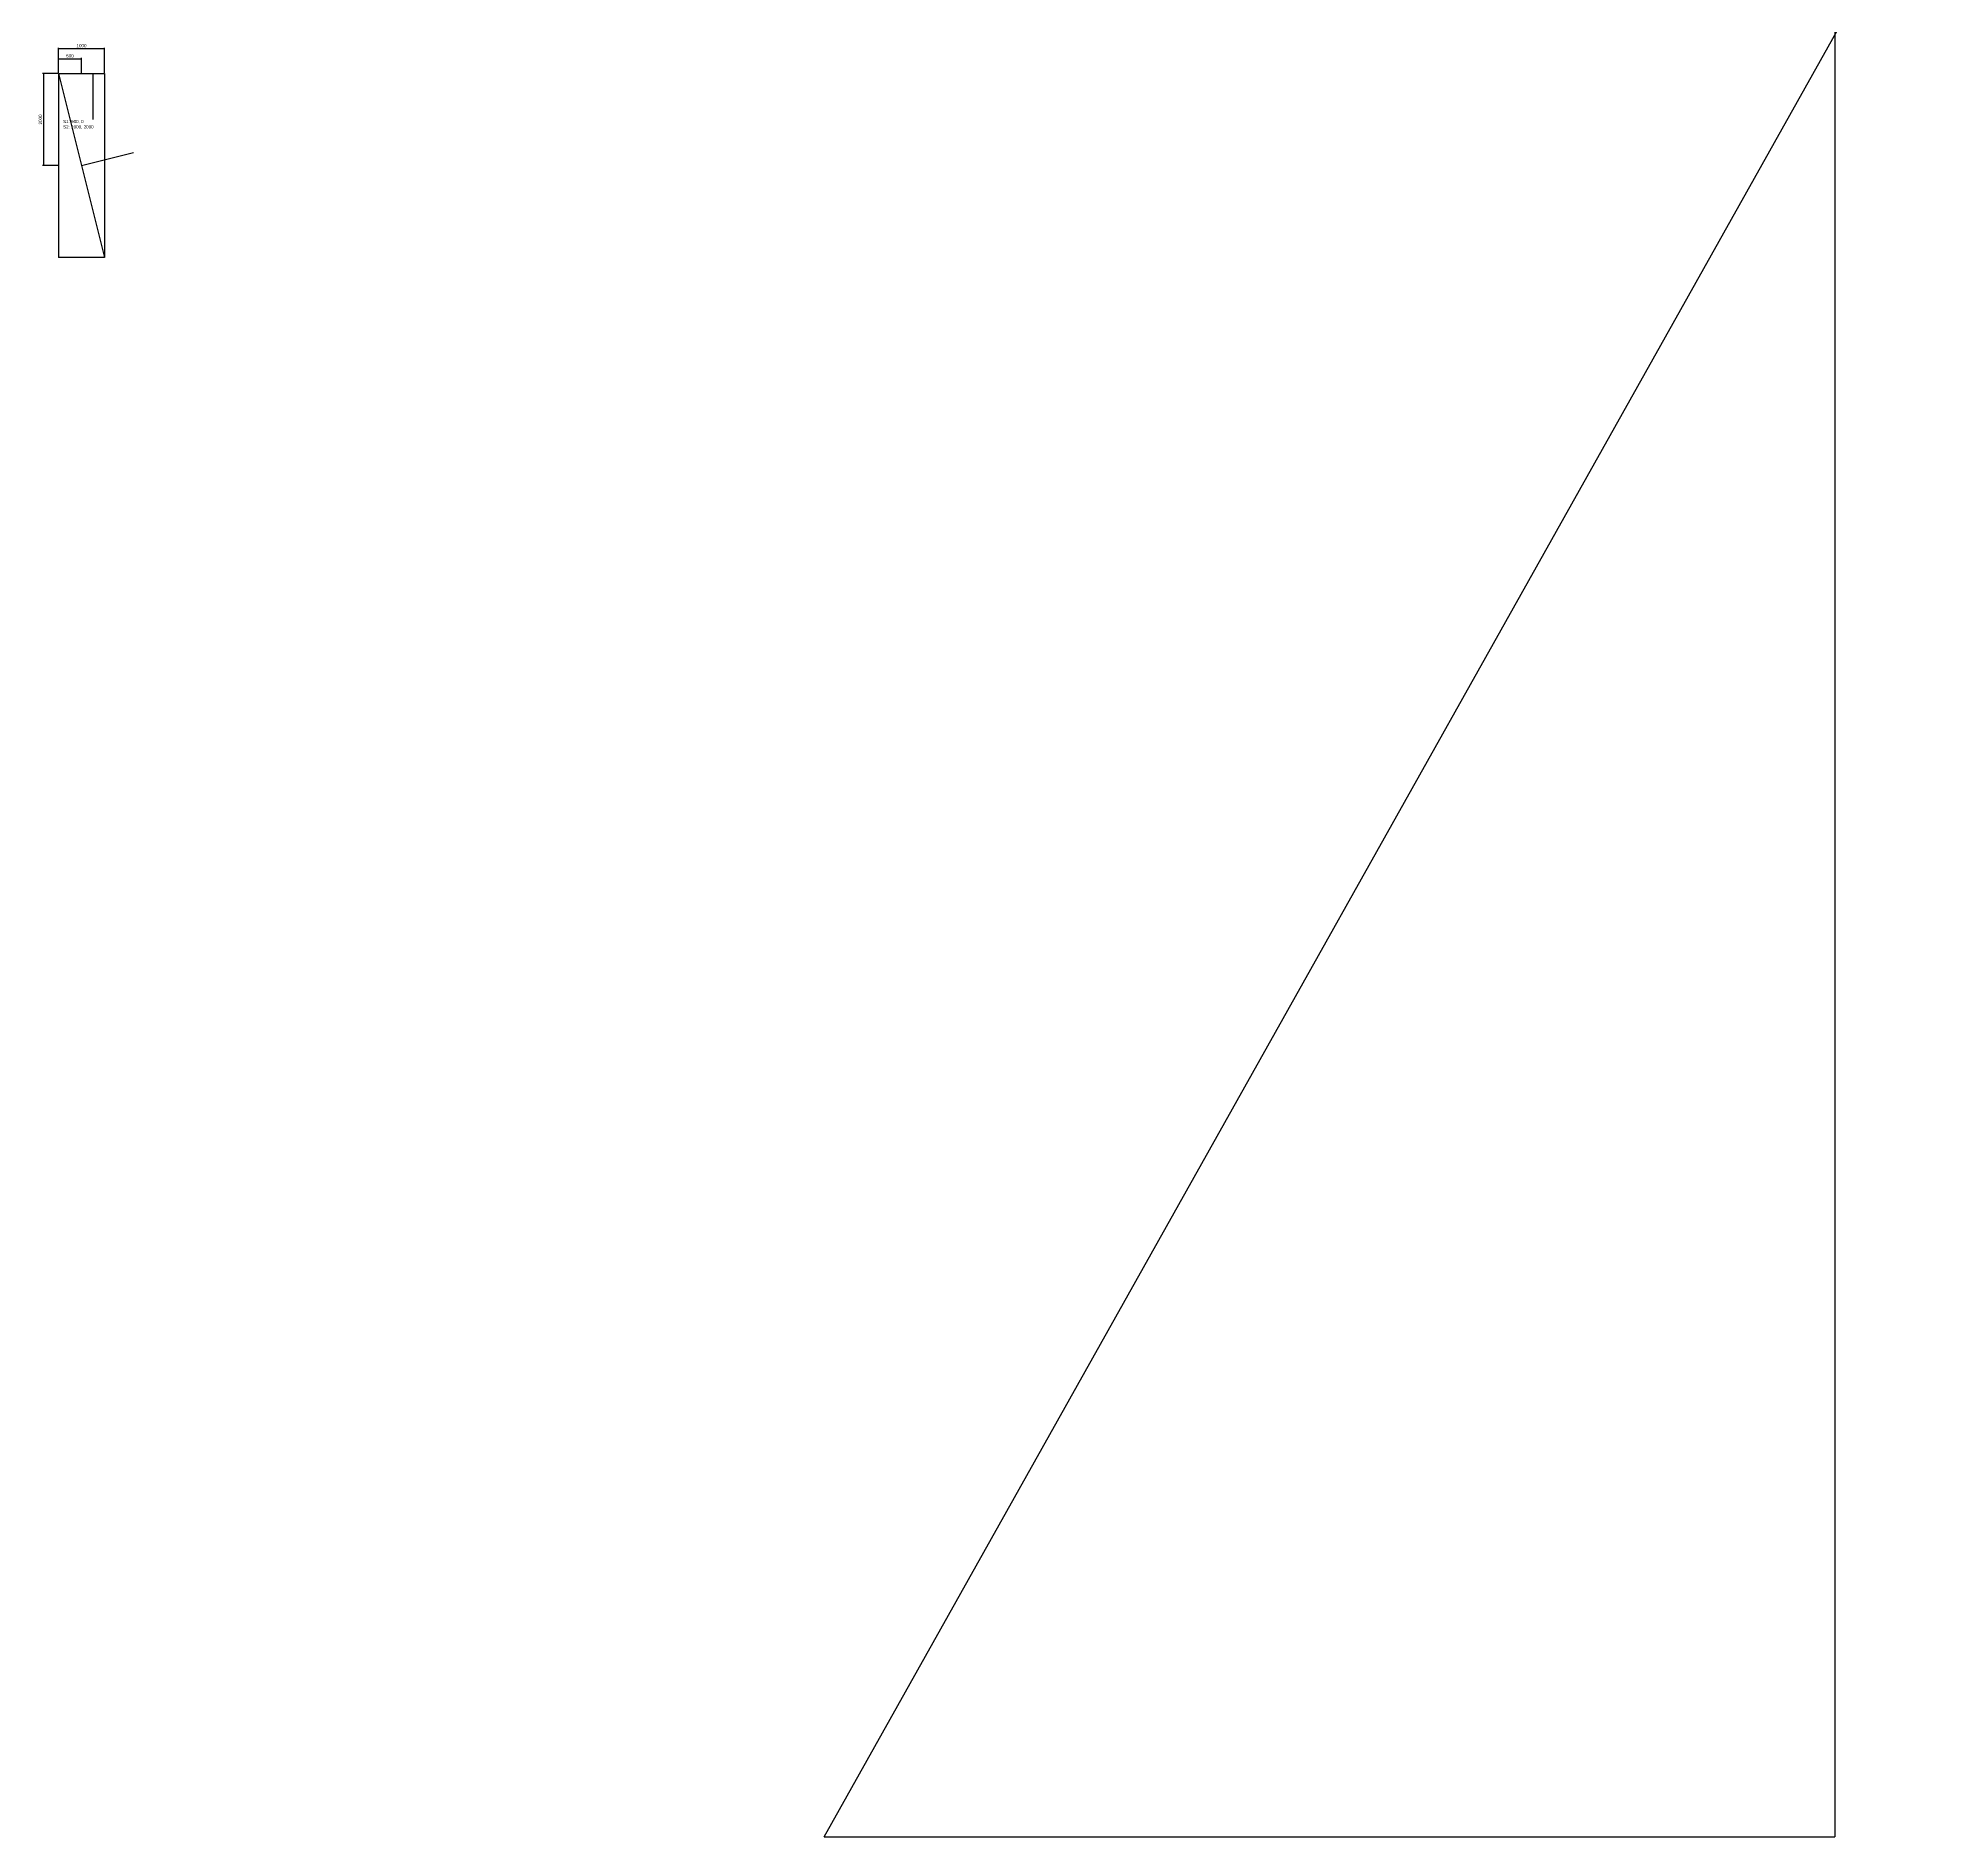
# Model space of a CAD drawing. Header units: millimetres. Extents: x -51474 to 26963, y -45010 to 42204.
# Drawn here: x -39038 to 2500, y -45010 to -5928 of the extents above; entities that cross this region are included whole.
import ezdxf

# ---------------------------------------------------------------- set-up
doc = ezdxf.new("R2010")
doc.units = ezdxf.units.MM
doc.styles.get("Standard").update_dxf_attribs({"font": 'arial.ttf'})
doc.dimstyles.new('ISO-25', dxfattribs={"dimtxt": 70, "dimasz": 10, "dimexe": 20, "dimexo": 10, "dimgap": 30, "dimtad": 1, "dimtxsty": 'Standard', "dimcen": 10, "dimadec": 0, "dimazin": 0, "dimtfac": 1, "dimtmove": 0, "dimatfit": 3, "dimfxl": 1, "dimarcsym": 0})

# ---------------------------------------------------------------- blocks, each defined once
blk = doc.blocks.new('*D29')
at = {"color": 0, "lineweight": -2, "transparency": 16777216}
for p, q in [((-38609, -6693), (-38947, -6693)), ((-38927, -6703), (-38927, -8683)), ((-38609, -8693), (-38947, -8693))]:
    blk.add_line(p, q, dxfattribs=at)
at = {"color": 0, "transparency": 16777216}
for points in [[(-38928, -6703), (-38925, -6703), (-38927, -6693)], [(-38928, -8683), (-38925, -8683), (-38927, -8693)]]:
    blk.add_solid(points, dxfattribs=at)
at = {"layer": 'Defpoints', "color": 0, "transparency": 16777216}
for p in [(-38599, -6693), (-38927, -8693), (-38599, -8693)]:
    blk.add_point(p, dxfattribs=at)
at = {"color": 0, "transparency": 16777216, "insert": (-38992, -7693), "char_height": 70, "attachment_point": 5, "rotation": 90}
blk.add_mtext('2000', dxfattribs=at)
blk = doc.blocks.new('*D30')
at = {"color": 0, "lineweight": -2, "transparency": 16777216}
for p, q in [((-38599, -6683), (-38599, -6357)), ((-38589, -6377), (-38109, -6377)), ((-38099, -6683), (-38099, -6357))]:
    blk.add_line(p, q, dxfattribs=at)
at = {"color": 0, "transparency": 16777216}
for points in [[(-38589, -6376), (-38589, -6379), (-38599, -6377)], [(-38109, -6376), (-38109, -6379), (-38099, -6377)]]:
    blk.add_solid(points, dxfattribs=at)
at = {"layer": 'Defpoints', "color": 0, "transparency": 16777216}
for p in [(-38099, -6377), (-38599, -6693), (-38099, -6693)]:
    blk.add_point(p, dxfattribs=at)
at = {"color": 0, "transparency": 16777216, "insert": (-38349, -6312), "char_height": 70, "attachment_point": 5}
blk.add_mtext('500', dxfattribs=at)
blk = doc.blocks.new('*D31')
at = {"color": 0, "lineweight": -2, "transparency": 16777216}
for p, q in [((-38599, -6683), (-38599, -6134)), ((-38589, -6154), (-37609, -6154)), ((-37599, -6683), (-37599, -6134))]:
    blk.add_line(p, q, dxfattribs=at)
at = {"color": 0, "transparency": 16777216}
for points in [[(-38589, -6153), (-38589, -6156), (-38599, -6154)], [(-37609, -6153), (-37609, -6156), (-37599, -6154)]]:
    blk.add_solid(points, dxfattribs=at)
at = {"layer": 'Defpoints', "color": 0, "transparency": 16777216}
for p in [(-37599, -6154), (-38599, -6693), (-37599, -6693)]:
    blk.add_point(p, dxfattribs=at)
at = {"color": 0, "transparency": 16777216, "insert": (-38099, -6089), "char_height": 70, "attachment_point": 5}
blk.add_mtext('1000', dxfattribs=at)

msp = doc.modelspace()

# ---------------------------------------------------------------- linework, layer by layer
for p, q in [((0, 0), (0, -45009.51)), ((-21962.771, -45009.51), (2500.353, -1402.68)), ((-38599.051, -6693.083), (-37599.051, -6693.083)), ((-38599.051, -6693.083), (-38599.051, -10693.083)), ((-38599.051, -6693.083), (-37849.051, -6693.083)), ((-38599.051, -6693.083), (-37599.051, -10693.083)), ((-37849.051, -6693.083), (-37849.051, -7693.083)), ((-37599.051, -6693.083), (-37599.051, -10693.083)), ((-38099.051, -8693.083), (-36967.848, -8410.282)), ((-37599.051, -10693.083), (-38599.051, -10693.083)), ((-21962.771, -45009.51), (0, -45009.51))]:
    msp.add_line(p, q)

# ---------------------------------------------------------------- texts
at = {"insert": (-38497.699, -7702.552), "char_height": 70, "attachment_point": 1}
msp.add_mtext_dynamic_manual_height_columns('S1: 500, 0\\PS2: 1000, 2000', width=970.63631, gutter_width=12.5, heights=[0], dxfattribs=at)

# ---------------------------------------------------------------- dimensions: what is measured, and where the dimension line sits
for base, p2, picture, middle in [((-37599.051, -6154.452), (-37599.051, -6693.083), '*D31', (-38099.051, -6088.712)), ((-38099.051, -6377.45), (-38099.051, -6693.083), '*D30', (-38349.051, -6311.71))]:
    dim = msp.add_linear_dim(base=base, p1=(-38599.051, -6693.083), p2=p2, dimstyle='ISO-25')
    dim.commit()
    dim.dimension.update_dxf_attribs({"geometry": picture, "text_midpoint": middle})
dim = msp.add_linear_dim(base=(-38926.671, -8693.083), p1=(-38599.051, -6693.083), p2=(-38599.051, -8693.083), angle=90, dimstyle='ISO-25')
dim.commit()
dim.dimension.update_dxf_attribs({"geometry": '*D29', "text_midpoint": (-38992.411, -7693.083)})

doc.saveas('drawing.dxf')
